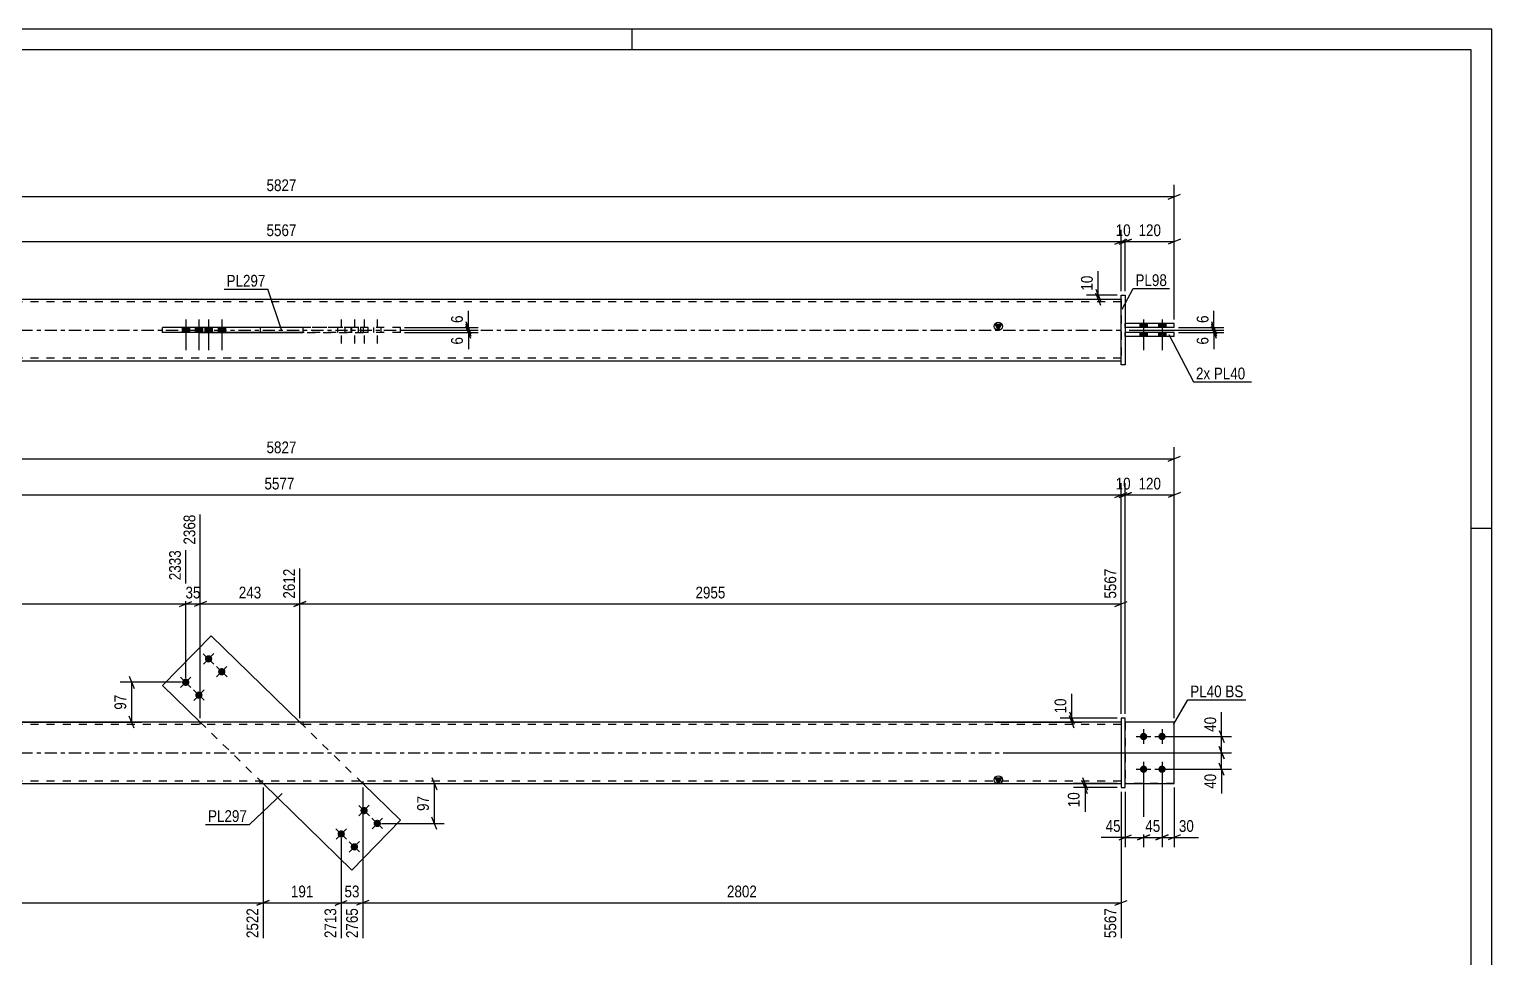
# Model space of a CAD drawing. Header units: millimetres. Extents: x 0 to 594, y 0 to 420.
# Drawn here: x 236.7 to 594, y 193.1 to 420 of the extents above; entities that cross this region are included whole.
import ezdxf

# ---------------------------------------------------------------- set-up
doc = ezdxf.new("R2010")
doc.units = ezdxf.units.MM
doc.linetypes.add('DXK_LINE_DOT2', pattern=[3.9198, 1.9599, -1.9599])
doc.linetypes.add('DXK_LINE_DOT3', pattern=[5.9187, 2.979, -0.9799, 0.9799, -0.9799])
doc.styles.add('Arial Narrow', font='ARIALN.TTF', dxfattribs={"height": 0.2})

# ---------------------------------------------------------------- blocks, each defined once
blk = doc.blocks.new('Unknown-580575777-1131')
at = {"color": 5, "linetype": 'Continuous'}
for p, q in [((594, 420), (0, 420)), ((384, 415), (384, 420)), ((594, 0), (594, 420)), ((589, 415), (5, 415)), ((589, 5), (589, 415)), ((594, 298), (589, 298))]:
    blk.add_line(p, q, dxfattribs=at)
blk = doc.blocks.new('Part-580575777-1689 - 1678')
at = {"color": 2, "linetype": 'Continuous'}
for p, q in [((281.12, 271.83), (269.25, 259.67)), ((302.78, 250.7), (281.12, 271.83)), ((278.44, 250.7), (269.25, 259.67)), ((315.46, 214.57), (293.81, 235.7)), ((327.34, 226.73), (318.15, 235.7)), ((315.46, 214.57), (327.34, 226.73))]:
    blk.add_line(p, q, dxfattribs=at)
at = {"color": 7, "linetype": 'DXK_LINE_DOT2'}
for p, q in [((293.81, 235.7), (278.44, 250.7)), ((318.15, 235.7), (302.78, 250.7))]:
    blk.add_line(p, q, dxfattribs=at)
blk = doc.blocks.new('Bolt-580575777-1681 - 1678')
at = {"linetype": 'Continuous'}
for points in [[(317.84, 228.46, -1), (319.1, 229.74, -1)], [(321.06, 225.31, -1), (322.32, 226.6, -1)], [(312.25, 222.73, -1), (313.51, 224.02, -1)], [(315.47, 219.59, -1), (316.73, 220.88, -1)]]:
    blk.add_hatch(color=1, dxfattribs=at).paths.add_polyline_path(points)
at = {"color": 1, "linetype": 'Continuous'}
for p, q in [((319.76, 227.84), (317.18, 230.36)), ((317.21, 227.81), (319.73, 230.39)), ((322.98, 224.7), (320.4, 227.21)), ((320.43, 224.67), (322.95, 227.25)), ((314.17, 222.12), (311.59, 224.63)), ((311.62, 222.09), (314.14, 224.66)), ((317.39, 218.98), (314.81, 221.49)), ((314.85, 218.94), (317.36, 221.52))]:
    blk.add_line(p, q, dxfattribs=at)
blk = doc.blocks.new('Bolt-580575777-1682 - 1678')
at = {"linetype": 'Continuous'}
for points in [[(281.11, 266.81, -1), (279.85, 265.53, -1)], [(275.52, 261.09, -1), (274.27, 259.8, -1)], [(284.33, 263.67, -1), (283.07, 262.38, -1)], [(278.74, 257.95, -1), (277.49, 256.66, -1)]]:
    blk.add_hatch(color=1, dxfattribs=at).paths.add_polyline_path(points)
at = {"color": 1, "linetype": 'Continuous'}
for p, q in [((279.19, 267.43), (281.77, 264.91)), ((281.74, 267.46), (279.23, 264.88)), ((273.61, 261.7), (276.18, 259.19)), ((276.15, 261.73), (273.64, 259.16)), ((282.42, 264.28), (284.99, 261.77)), ((284.96, 264.31), (282.45, 261.74)), ((276.83, 258.56), (279.4, 256.04)), ((279.37, 258.59), (276.86, 256.01))]:
    blk.add_line(p, q, dxfattribs=at)
blk = doc.blocks.new('Bolt-580575777-1684 - 1678')
at = {"linetype": 'Continuous'}
for points in [[(508.94, 248.1, -1), (508.94, 246.3, -1)], [(513.44, 248.1, -1), (513.44, 246.3, -1)], [(508.94, 240.1, -1), (508.94, 238.3, -1)], [(513.44, 240.1, -1), (513.44, 238.3, -1)]]:
    blk.add_hatch(color=1, dxfattribs=at).paths.add_polyline_path(points)
at = {"color": 1, "linetype": 'Continuous'}
for p, q in [((507.14, 247.2), (510.74, 247.2)), ((508.94, 249), (508.94, 245.4)), ((511.64, 247.2), (515.24, 247.2)), ((513.44, 249), (513.44, 245.4)), ((508.94, 241), (508.94, 237.4)), ((513.44, 241), (513.44, 237.4)), ((507.14, 239.2), (510.74, 239.2)), ((511.64, 239.2), (515.24, 239.2))]:
    blk.add_line(p, q, dxfattribs=at)
blk = doc.blocks.new('Part-580575777-1705 - 1678')
at = {"color": 2, "linetype": 'Continuous'}
for p, q in [((504.44, 251.7), (503.44, 251.7)), ((503.44, 251.7), (503.44, 234.7)), ((504.44, 234.7), (504.44, 251.7)), ((503.44, 234.7), (504.44, 234.7))]:
    blk.add_line(p, q, dxfattribs=at)
blk = doc.blocks.new('Part-580575777-1710 - 1678')
at = {"color": 7, "linetype": 'DXK_LINE_DOT2'}
for p, q in [((516.44, 250.7), (504.44, 250.7)), ((504.44, 235.7), (504.44, 250.7)), ((516.44, 235.7), (516.44, 250.7)), ((516.44, 235.7), (504.44, 235.7))]:
    blk.add_line(p, q, dxfattribs=at)
blk = doc.blocks.new('Part-580575777-1715 - 1678')
at = {"color": 2, "linetype": 'Continuous'}
for p, q in [((516.44, 250.7), (504.44, 250.7)), ((516.44, 235.7), (516.44, 250.7)), ((504.44, 235.7), (516.44, 235.7))]:
    blk.add_line(p, q, dxfattribs=at)
at = {"color": 7, "linetype": 'DXK_LINE_DOT2'}
blk.add_line((504.44, 250.7), (504.44, 235.7), dxfattribs=at)
blk = doc.blocks.new('Part-580575777-1720 - 1678')
at = {"linetype": 'Continuous'}
blk.add_hatch(color=2, dxfattribs=at).paths.add_polyline_path([(473.44, 235.7), (472.64, 237.1), (474.24, 237.1)])
at = {"color": 2, "linetype": 'Continuous'}
for p, q in [((415.34, 250.7), (181.25, 250.7)), ((503.44, 250.7), (415.44, 250.7)), ((473.44, 235.7), (472.64, 237.1)), ((472.64, 237.1), (474.24, 237.1)), ((474.24, 237.1), (473.44, 235.7)), ((181.25, 235.7), (415.34, 235.7)), ((415.44, 235.7), (503.44, 235.7))]:
    blk.add_line(p, q, dxfattribs=at)
at = {"color": 7, "linetype": 'DXK_LINE_DOT2'}
for p, q in [((278.34, 250.7), (278.34, 250.1)), ((303.49, 250.7), (303.49, 250.1)), ((503.44, 250.7), (503.44, 235.7)), ((415.34, 250.1), (181.25, 250.1)), ((503.44, 250.1), (415.44, 250.1)), ((415.34, 236.3), (181.25, 236.3)), ((293.09, 235.7), (293.09, 236.3)), ((318.25, 235.7), (318.25, 236.3)), ((503.44, 236.3), (415.44, 236.3))]:
    blk.add_line(p, q, dxfattribs=at)
at = {"color": 7, "linetype": 'DXK_LINE_DOT3'}
for p, q in [((181.25, 243.2), (415.34, 243.2)), ((415.44, 243.2), (503.44, 243.2))]:
    blk.add_line(p, q, dxfattribs=at)
at = {"color": 2, "linetype": 'Continuous'}
blk.add_circle((473.44, 236.6), 1, dxfattribs=at)
blk = doc.blocks.new('Bolt-580575777-1423 - 1368')
at = {"color": 1, "linetype": 'DXK_LINE_DOT2'}
for p, q in [((311.98, 347.11), (311.98, 345.91)), ((312.88, 349.11), (312.88, 341.61)), ((313.78, 347.11), (313.78, 345.91)), ((315.2, 347.11), (315.2, 345.91)), ((316.1, 349.11), (316.1, 341.61)), ((317, 347.11), (317, 345.91)), ((317.57, 347.11), (317.57, 345.91)), ((318.47, 349.11), (318.47, 341.61)), ((319.37, 347.11), (319.37, 345.91)), ((320.79, 347.11), (320.79, 345.91)), ((321.69, 349.11), (321.69, 341.61)), ((322.59, 347.11), (322.59, 345.91))]:
    blk.add_line(p, q, dxfattribs=at)
blk = doc.blocks.new('Part-580575777-1396 - 1368')
at = {"color": 2, "linetype": 'Continuous'}
for p, q in [((516.44, 348.11), (504.44, 348.11)), ((516.44, 347.11), (504.44, 347.11)), ((516.44, 347.11), (516.44, 348.11))]:
    blk.add_line(p, q, dxfattribs=at)
at = {"color": 7, "linetype": 'DXK_LINE_DOT2'}
blk.add_line((504.44, 347.11), (504.44, 348.11), dxfattribs=at)
blk = doc.blocks.new('Part-580575777-1401 - 1368')
at = {"color": 2, "linetype": 'Continuous'}
for p, q in [((516.44, 345.91), (504.44, 345.91)), ((516.44, 344.91), (504.44, 344.91)), ((516.44, 344.91), (516.44, 345.91))]:
    blk.add_line(p, q, dxfattribs=at)
at = {"color": 7, "linetype": 'DXK_LINE_DOT2'}
blk.add_line((504.44, 344.91), (504.44, 345.91), dxfattribs=at)
blk = doc.blocks.new('Part-580575777-1416 - 1368')
at = {"linetype": 'Continuous'}
blk.add_hatch(color=2, dxfattribs=at).paths.add_polyline_path([(473.44, 346.51), (472.64, 347.91), (474.24, 347.91)])
at = {"color": 2, "linetype": 'Continuous'}
for p, q in [((415.34, 354.01), (181.25, 354.01)), ((503.44, 354.01), (415.44, 354.01)), ((278.34, 347.11), (278.34, 347.21)), ((278.34, 347.21), (303.49, 347.21)), ((293.09, 347.11), (293.09, 347.21)), ((303.49, 347.21), (303.49, 345.81)), ((473.44, 346.51), (472.64, 347.91)), ((472.64, 347.91), (474.24, 347.91)), ((474.24, 347.91), (473.44, 346.51)), ((278.34, 345.81), (278.34, 345.91)), ((303.49, 345.81), (278.34, 345.81)), ((293.09, 345.81), (293.09, 345.91)), ((181.25, 339.01), (415.34, 339.01)), ((415.44, 339.01), (503.44, 339.01))]:
    blk.add_line(p, q, dxfattribs=at)
at = {"color": 7, "linetype": 'DXK_LINE_DOT2'}
for p, q in [((503.44, 354.01), (503.44, 339.01)), ((415.34, 353.41), (181.25, 353.41)), ((503.44, 353.41), (415.44, 353.41)), ((278.34, 347.21), (278.34, 345.91)), ((293.09, 347.21), (293.09, 345.91)), ((303.49, 347.21), (318.25, 347.21)), ((318.25, 347.21), (318.25, 345.81)), ((318.25, 345.81), (303.49, 345.81)), ((415.34, 339.61), (181.25, 339.61)), ((503.44, 339.61), (415.44, 339.61))]:
    blk.add_line(p, q, dxfattribs=at)
at = {"color": 7, "linetype": 'DXK_LINE_DOT3'}
for p, q in [((181.25, 346.51), (415.34, 346.51)), ((415.44, 346.51), (503.44, 346.51))]:
    blk.add_line(p, q, dxfattribs=at)
at = {"color": 2, "linetype": 'Continuous'}
blk.add_circle((473.44, 347.41), 1, dxfattribs=at)
blk = doc.blocks.new('Bolt-580575777-1422 - 1368')
at = {"linetype": 'Continuous'}
for points in [[(275.8, 347.11), (274, 347.11), (274, 345.91), (275.8, 345.91)], [(279.02, 347.11), (277.22, 347.11), (277.22, 345.91), (279.02, 345.91)], [(281.38, 347.11), (279.58, 347.11), (279.58, 345.91), (281.38, 345.91)], [(284.6, 347.11), (282.8, 347.11), (282.8, 345.91), (284.6, 345.91)]]:
    blk.add_hatch(color=1, dxfattribs=at).paths.add_polyline_path(points)
at = {"color": 1, "linetype": 'Continuous'}
for p, q in [((274, 347.11), (274, 345.91)), ((274.9, 349.11), (274.9, 341.61)), ((275.8, 347.11), (275.8, 345.91)), ((277.22, 347.11), (277.22, 345.91)), ((278.12, 349.11), (278.12, 341.61)), ((279.02, 347.11), (279.02, 345.91)), ((279.58, 347.11), (279.58, 345.91)), ((280.48, 349.11), (280.48, 341.61)), ((281.38, 347.11), (281.38, 345.91)), ((282.8, 347.11), (282.8, 345.91)), ((283.7, 349.11), (283.7, 341.61)), ((284.6, 347.11), (284.6, 345.91))]:
    blk.add_line(p, q, dxfattribs=at)
blk = doc.blocks.new('Part-580575777-1444 - 1368')
at = {"color": 2, "linetype": 'Continuous'}
for p, q in [((503.44, 338.01), (503.44, 355.01)), ((503.44, 355.01), (504.44, 355.01)), ((504.44, 355.01), (504.44, 338.01)), ((504.44, 338.01), (503.44, 338.01))]:
    blk.add_line(p, q, dxfattribs=at)
blk = doc.blocks.new('Part-580575777-1470 - 1368')
at = {"color": 2, "linetype": 'Continuous'}
for p, q in [((269.25, 345.91), (269.25, 347.11)), ((303.49, 347.11), (269.25, 347.11)), ((281.12, 345.91), (281.12, 347.11)), ((303.49, 345.91), (269.25, 345.91))]:
    blk.add_line(p, q, dxfattribs=at)
at = {"color": 7, "linetype": 'DXK_LINE_DOT2'}
for p, q in [((327.34, 347.11), (303.49, 347.11)), ((315.46, 345.91), (315.46, 347.11)), ((327.34, 345.91), (327.34, 347.11)), ((327.34, 345.91), (303.49, 345.91))]:
    blk.add_line(p, q, dxfattribs=at)
blk = doc.blocks.new('Bolt-580575777-1472 - 1368')
at = {"linetype": 'Continuous'}
for points in [[(509.84, 348.11), (508.04, 348.11), (508.04, 347.11), (509.84, 347.11)], [(509.84, 348.11), (508.04, 348.11), (508.04, 347.11), (509.84, 347.11)], [(514.34, 348.11), (512.54, 348.11), (512.54, 347.11), (514.34, 347.11)], [(514.34, 348.11), (512.54, 348.11), (512.54, 347.11), (514.34, 347.11)], [(509.84, 345.91), (508.04, 345.91), (508.04, 344.91), (509.84, 344.91)], [(509.84, 345.91), (508.04, 345.91), (508.04, 344.91), (509.84, 344.91)], [(514.34, 345.91), (512.54, 345.91), (512.54, 344.91), (514.34, 344.91)], [(514.34, 345.91), (512.54, 345.91), (512.54, 344.91), (514.34, 344.91)]]:
    blk.add_hatch(color=1, dxfattribs=at).paths.add_polyline_path(points)
at = {"color": 1, "linetype": 'Continuous'}
for p, q in [((508.04, 348.11), (508.04, 347.11)), ((508.04, 348.11), (508.04, 347.11)), ((508.94, 349.11), (508.94, 341.61)), ((508.94, 349.11), (508.94, 341.61)), ((509.84, 348.11), (509.84, 347.11)), ((509.84, 348.11), (509.84, 347.11)), ((512.54, 348.11), (512.54, 347.11)), ((512.54, 348.11), (512.54, 347.11)), ((513.44, 349.11), (513.44, 341.61)), ((513.44, 349.11), (513.44, 341.61)), ((514.34, 348.11), (514.34, 347.11)), ((514.34, 348.11), (514.34, 347.11)), ((508.04, 345.91), (508.04, 344.91)), ((508.04, 345.91), (508.04, 344.91)), ((509.84, 345.91), (509.84, 344.91)), ((509.84, 345.91), (509.84, 344.91)), ((512.54, 345.91), (512.54, 344.91)), ((512.54, 345.91), (512.54, 344.91)), ((514.34, 345.91), (514.34, 344.91)), ((514.34, 345.91), (514.34, 344.91))]:
    blk.add_line(p, q, dxfattribs=at)
blk = doc.blocks.new('StraightDimension-580575777-2042 - 1678')
at = {"color": 7, "linetype": 'Continuous'}
for p, q in [((503.44, 252.7), (503.44, 309.06)), ((504.44, 252.7), (504.44, 309.06)), ((501.94, 305.61), (504.94, 306.81)), ((505.94, 306.81), (502.94, 305.61)), ((503.44, 306.21), (504.44, 306.21))]:
    blk.add_line(p, q, dxfattribs=at)
at = {"color": 0}
blk.add_wipeout([(506.37, 306.96), (506.37, 311.16), (501.51, 311.16), (501.51, 306.96)], dxfattribs=at)
at = {"color": 3, "style": 'Arial Narrow'}
blk.add_text('10', height=2.863, dxfattribs=at).set_placement((502.11, 307.56))
blk = doc.blocks.new('StraightDimension-580575777-1850 - 1678')
at = {"color": 7, "linetype": 'Continuous'}
for p, q in [((293.81, 234.7), (293.81, 197.94)), ((312.88, 222.38), (312.88, 197.94)), ((295.31, 207.15), (292.31, 205.95)), ((293.81, 206.55), (312.88, 206.55)), ((311.38, 205.95), (314.38, 207.15))]:
    blk.add_line(p, q, dxfattribs=at)
at = {"color": 0}
blk.add_wipeout([(306.69, 207.3), (306.69, 211.5), (300, 211.5), (300, 207.3)], dxfattribs=at)
at = {"color": 3, "style": 'Arial Narrow'}
blk.add_text('191', height=2.863, dxfattribs=at).set_placement((300.6, 207.9))
at = {"color": 0, "linetype": 'Continuous'}
blk.add_wipeout([(312.28, 205.85), (308.08, 205.85), (308.08, 197.34), (312.28, 197.34)], dxfattribs=at)
at = {"color": 3, "linetype": 'Continuous', "style": 'Arial Narrow'}
blk.add_text('2713', height=2.863, rotation=90.0002, dxfattribs=at).set_placement((311.68, 197.94))
blk = doc.blocks.new('StraightDimension-580575777-1945 - 1678')
at = {"color": 7, "linetype": 'Continuous'}
for p, q in [((508.94, 238.2), (508.94, 220.15)), ((504.44, 233.7), (504.44, 220.15)), ((502.94, 221.95), (505.94, 223.15)), ((504.44, 222.55), (508.94, 222.55)), ((510.44, 223.15), (507.44, 221.95))]:
    blk.add_line(p, q, dxfattribs=at)
at = {"color": 0}
blk.add_wipeout([(503.91, 223.3), (503.91, 227.5), (499.06, 227.5), (499.06, 223.3)], dxfattribs=at)
at = {"color": 7, "linetype": 'Continuous'}
blk.add_line((504.44, 222.55), (498.53, 222.55), dxfattribs=at)
blk.add_line((504.44, 222.55), (498.53, 222.55), dxfattribs=at)
at = {"color": 3, "style": 'Arial Narrow'}
blk.add_text('45', height=2.863, dxfattribs=at).set_placement((499.66, 223.9))
blk = doc.blocks.new('StraightDimension-580575777-2004 - 1678')
at = {"color": 7, "linetype": 'Continuous'}
for p, q in [((476.52, 243.22), (530.4, 243.22)), ((527.4, 244.72), (528.6, 241.72)), ((528, 239.2), (528, 243.22)), ((528.6, 237.7), (527.4, 240.7)), ((514.44, 239.2), (530.4, 239.2))]:
    blk.add_line(p, q, dxfattribs=at)
at = {"color": 0}
blk.add_wipeout([(527.25, 238.68), (523.05, 238.68), (523.05, 233.82), (527.25, 233.82)], dxfattribs=at)
at = {"color": 7, "linetype": 'Continuous'}
blk.add_line((528, 239.2), (528, 233.29), dxfattribs=at)
blk.add_line((528, 239.2), (528, 233.29), dxfattribs=at)
at = {"color": 3, "style": 'Arial Narrow'}
blk.add_text('40', height=2.863, rotation=90.0002, dxfattribs=at).set_placement((526.65, 234.42))
blk = doc.blocks.new('StraightDimension-580575777-1736 - 1678')
at = {"color": 7, "linetype": 'Continuous'}
for p, q in [((80.15, 315.06), (516.44, 315.06)), ((514.94, 314.46), (517.94, 315.66)), ((516.44, 251.7), (516.44, 317.91))]:
    blk.add_line(p, q, dxfattribs=at)
at = {"color": 0}
blk.add_wipeout([(302.55, 315.81), (302.55, 320.01), (294.04, 320.01), (294.04, 315.81)], dxfattribs=at)
at = {"color": 3, "style": 'Arial Narrow'}
blk.add_text('5827', height=2.863, dxfattribs=at).set_placement((294.64, 316.41))
blk = doc.blocks.new('StraightDimension-580575777-1750 - 1678')
at = {"color": 7, "linetype": 'Continuous'}
for p, q in [((274.9, 261.44), (274.9, 292.71)), ((93.15, 251.7), (93.15, 282.72)), ((94.65, 280.19), (91.65, 278.99)), ((93.15, 279.59), (274.9, 279.59)), ((273.4, 278.99), (276.4, 280.19))]:
    blk.add_line(p, q, dxfattribs=at)
at = {"color": 0, "linetype": 'Continuous'}
for points in [[(274.3, 293.31), (270.1, 293.31), (270.1, 284.79), (274.3, 284.79)], [(92.55, 283.32), (88.35, 283.32), (88.35, 280.29), (92.55, 280.29)]]:
    blk.add_wipeout(points, dxfattribs=at)
at = {"color": 0}
blk.add_wipeout([(188.28, 280.34), (188.28, 284.54), (179.77, 284.54), (179.77, 280.34)], dxfattribs=at)
at = {"color": 3, "linetype": 'Continuous', "style": 'Arial Narrow'}
for s, height, p in [('2333', 2.863, (273.7, 285.39)), ('0', 2.86, (91.95, 280.89))]:
    blk.add_text(s, height=height, rotation=90.0002, dxfattribs=at).set_placement(p)
at = {"color": 3, "style": 'Arial Narrow'}
blk.add_text('2333', height=2.863, dxfattribs=at).set_placement((180.37, 280.94))
blk = doc.blocks.new('StraightDimension-580575777-1760 - 1678')
at = {"color": 7, "linetype": 'Continuous'}
for p, q in [((278.44, 251.7), (278.44, 301.41)), ((274.9, 261.44), (274.9, 292.71)), ((273.4, 278.99), (276.4, 280.19)), ((274.9, 279.59), (278.44, 279.59)), ((279.94, 280.19), (276.94, 278.99))]:
    blk.add_line(p, q, dxfattribs=at)
at = {"color": 0, "linetype": 'Continuous'}
blk.add_wipeout([(277.84, 302.01), (273.64, 302.01), (273.64, 293.49), (277.84, 293.49)], dxfattribs=at)
at = {"color": 0}
blk.add_wipeout([(279.09, 280.34), (279.09, 284.54), (274.24, 284.54), (274.24, 280.34)], dxfattribs=at)
at = {"color": 3, "linetype": 'Continuous', "style": 'Arial Narrow'}
blk.add_text('2368', height=2.863, rotation=90.0002, dxfattribs=at).set_placement((277.24, 294.09))
at = {"color": 3, "style": 'Arial Narrow'}
blk.add_text('35', height=2.863, dxfattribs=at).set_placement((274.84, 280.94))
blk = doc.blocks.new('StraightDimension-580575777-2047 - 1678')
at = {"color": 7, "linetype": 'Continuous'}
for p, q in [((503.44, 252.7), (503.44, 309.06)), ((92.15, 306.21), (503.44, 306.21)), ((501.94, 305.61), (504.94, 306.81))]:
    blk.add_line(p, q, dxfattribs=at)
at = {"color": 0}
blk.add_wipeout([(302.05, 306.96), (302.05, 311.16), (293.54, 311.16), (293.54, 306.96)], dxfattribs=at)
at = {"color": 3, "style": 'Arial Narrow'}
blk.add_text('5577', height=2.863, dxfattribs=at).set_placement((294.14, 307.56))
blk = doc.blocks.new('StraightDimension-580575777-1776 - 1678')
at = {"color": 7, "linetype": 'Continuous'}
for p, q in [((278.44, 251.7), (278.44, 301.41)), ((302.78, 251.7), (302.78, 288.21)), ((279.94, 280.19), (276.94, 278.99)), ((278.44, 279.59), (302.78, 279.59)), ((301.28, 278.99), (304.28, 280.19))]:
    blk.add_line(p, q, dxfattribs=at)
at = {"color": 0, "linetype": 'Continuous'}
blk.add_wipeout([(302.18, 288.81), (297.98, 288.81), (297.98, 280.29), (302.18, 280.29)], dxfattribs=at)
at = {"color": 0}
blk.add_wipeout([(293.95, 280.34), (293.95, 284.54), (287.26, 284.54), (287.26, 280.34)], dxfattribs=at)
at = {"color": 3, "linetype": 'Continuous', "style": 'Arial Narrow'}
blk.add_text('2612', height=2.863, rotation=90.0002, dxfattribs=at).set_placement((301.58, 280.89))
at = {"color": 3, "style": 'Arial Narrow'}
blk.add_text('243', height=2.863, dxfattribs=at).set_placement((287.86, 280.94))
blk = doc.blocks.new('StraightDimension-580575777-1798 - 1678')
at = {"color": 7, "linetype": 'Continuous'}
for p, q in [((302.78, 251.7), (302.78, 288.21)), ((503.44, 252.7), (503.44, 288.21)), ((304.28, 280.19), (301.28, 278.99)), ((302.78, 279.59), (503.44, 279.59)), ((501.94, 278.99), (504.94, 280.19))]:
    blk.add_line(p, q, dxfattribs=at)
at = {"color": 0, "linetype": 'Continuous'}
blk.add_wipeout([(502.84, 288.81), (498.64, 288.81), (498.64, 280.29), (502.84, 280.29)], dxfattribs=at)
at = {"color": 0}
blk.add_wipeout([(407.36, 280.34), (407.36, 284.54), (398.85, 284.54), (398.85, 280.34)], dxfattribs=at)
at = {"color": 3, "linetype": 'Continuous', "style": 'Arial Narrow'}
blk.add_text('5567', height=2.863, rotation=90.0002, dxfattribs=at).set_placement((502.24, 280.89))
at = {"color": 3, "style": 'Arial Narrow'}
blk.add_text('2955', height=2.863, dxfattribs=at).set_placement((399.45, 280.94))
blk = doc.blocks.new('StraightDimension-580575777-1955 - 1678')
at = {"color": 7, "linetype": 'Continuous'}
for p, q in [((508.94, 238.2), (508.94, 220.15)), ((513.44, 238.2), (513.44, 220.15)), ((507.44, 221.95), (510.44, 223.15)), ((508.94, 222.55), (513.44, 222.55)), ((514.94, 223.15), (511.94, 221.95))]:
    blk.add_line(p, q, dxfattribs=at)
at = {"color": 0}
blk.add_wipeout([(513.62, 223.3), (513.62, 227.5), (508.76, 227.5), (508.76, 223.3)], dxfattribs=at)
at = {"color": 3, "style": 'Arial Narrow'}
blk.add_text('45', height=2.863, dxfattribs=at).set_placement((509.36, 223.9))
blk = doc.blocks.new('StraightDimension-580575777-1838 - 1678')
at = {"color": 7, "linetype": 'Continuous'}
for p, q in [((93.15, 233.7), (93.15, 203.42)), ((293.81, 234.7), (293.81, 197.94)), ((94.65, 207.15), (91.65, 205.95)), ((93.15, 206.55), (293.81, 206.55)), ((292.31, 205.95), (295.31, 207.15))]:
    blk.add_line(p, q, dxfattribs=at)
at = {"color": 0}
blk.add_wipeout([(197.73, 207.3), (197.73, 211.5), (189.22, 211.5), (189.22, 207.3)], dxfattribs=at)
at = {"color": 0, "linetype": 'Continuous'}
for points in [[(92.55, 205.85), (88.35, 205.85), (88.35, 202.82), (92.55, 202.82)], [(293.21, 205.85), (289.01, 205.85), (289.01, 197.34), (293.21, 197.34)]]:
    blk.add_wipeout(points, dxfattribs=at)
at = {"color": 3, "style": 'Arial Narrow'}
blk.add_text('2522', height=2.863, dxfattribs=at).set_placement((189.82, 207.9))
at = {"color": 3, "linetype": 'Continuous', "style": 'Arial Narrow'}
for s, height, p in [('0', 2.86, (91.95, 203.42)), ('2522', 2.863, (292.61, 197.94))]:
    blk.add_text(s, height=height, rotation=90.0002, dxfattribs=at).set_placement(p)
blk = doc.blocks.new('StraightDimension-580575777-1864 - 1678')
at = {"color": 7, "linetype": 'Continuous'}
for p, q in [((318.15, 234.7), (318.15, 197.94)), ((312.88, 222.38), (312.88, 197.94)), ((311.38, 205.95), (314.38, 207.15)), ((312.88, 206.55), (318.15, 206.55)), ((319.65, 207.15), (316.65, 205.95))]:
    blk.add_line(p, q, dxfattribs=at)
at = {"color": 0}
blk.add_wipeout([(317.94, 207.3), (317.94, 211.5), (313.09, 211.5), (313.09, 207.3)], dxfattribs=at)
at = {"color": 3, "style": 'Arial Narrow'}
blk.add_text('53', height=2.863, dxfattribs=at).set_placement((313.69, 207.9))
at = {"color": 0, "linetype": 'Continuous'}
blk.add_wipeout([(317.55, 205.85), (313.35, 205.85), (313.35, 197.34), (317.55, 197.34)], dxfattribs=at)
at = {"color": 3, "linetype": 'Continuous', "style": 'Arial Narrow'}
blk.add_text('2765', height=2.863, rotation=90.0002, dxfattribs=at).set_placement((316.95, 197.94))
blk = doc.blocks.new('StraightDimension-580575777-1878 - 1678')
at = {"color": 7, "linetype": 'Continuous'}
for p, q in [((318.15, 234.7), (318.15, 197.94)), ((503.44, 233.7), (503.44, 197.94)), ((319.65, 207.15), (316.65, 205.95)), ((318.15, 206.55), (503.44, 206.55)), ((501.94, 205.95), (504.94, 207.15))]:
    blk.add_line(p, q, dxfattribs=at)
at = {"color": 0}
blk.add_wipeout([(415.05, 207.3), (415.05, 211.5), (406.54, 211.5), (406.54, 207.3)], dxfattribs=at)
at = {"color": 0, "linetype": 'Continuous'}
blk.add_wipeout([(502.84, 205.85), (498.64, 205.85), (498.64, 197.34), (502.84, 197.34)], dxfattribs=at)
at = {"color": 3, "style": 'Arial Narrow'}
blk.add_text('2802', height=2.863, dxfattribs=at).set_placement((407.14, 207.9))
at = {"color": 3, "linetype": 'Continuous', "style": 'Arial Narrow'}
blk.add_text('5567', height=2.863, rotation=90.0002, dxfattribs=at).set_placement((502.24, 197.94))
blk = doc.blocks.new('StraightDimension-580575777-1936 - 1678')
at = {"color": 7, "linetype": 'Continuous'}
for p, q in [((494.04, 237.2), (495.24, 234.2)), ((495.24, 233.2), (494.04, 236.2)), ((502.44, 235.7), (491.79, 235.7)), ((502.44, 234.7), (491.79, 234.7)), ((494.64, 234.7), (494.64, 235.7))]:
    blk.add_line(p, q, dxfattribs=at)
at = {"color": 0}
blk.add_wipeout([(493.89, 234.18), (489.69, 234.18), (489.69, 229.32), (493.89, 229.32)], dxfattribs=at)
at = {"color": 7, "linetype": 'Continuous'}
blk.add_line((494.64, 234.7), (494.64, 228.79), dxfattribs=at)
blk.add_line((494.64, 234.7), (494.64, 228.79), dxfattribs=at)
at = {"color": 3, "style": 'Arial Narrow'}
blk.add_text('10', height=2.863, rotation=90.0002, dxfattribs=at).set_placement((493.29, 229.92))
blk = doc.blocks.new('StraightDimension-580575777-1965 - 1678')
at = {"color": 7, "linetype": 'Continuous'}
for p, q in [((513.44, 238.2), (513.44, 220.15)), ((516.44, 234.7), (516.44, 220.15)), ((511.94, 221.95), (514.94, 223.15)), ((513.44, 222.55), (516.44, 222.55)), ((517.94, 223.15), (514.94, 221.95))]:
    blk.add_line(p, q, dxfattribs=at)
at = {"color": 0}
blk.add_wipeout([(521.82, 223.3), (521.82, 227.5), (516.96, 227.5), (516.96, 223.3)], dxfattribs=at)
at = {"color": 7, "linetype": 'Continuous'}
blk.add_line((516.44, 222.55), (522.34, 222.55), dxfattribs=at)
blk.add_line((516.44, 222.55), (522.34, 222.55), dxfattribs=at)
at = {"color": 3, "style": 'Arial Narrow'}
blk.add_text('30', height=2.863, dxfattribs=at).set_placement((517.56, 223.9))
blk = doc.blocks.new('StraightDimension-580575777-1993 - 1678')
at = {"color": 7, "linetype": 'Continuous'}
for p, q in [((335.06, 237.2), (336.26, 234.2)), ((320.92, 235.7), (338.06, 235.7)), ((335.66, 225.96), (335.66, 235.7)), ((322.69, 225.96), (338.06, 225.96)), ((336.26, 224.46), (335.06, 227.46))]:
    blk.add_line(p, q, dxfattribs=at)
at = {"color": 0}
blk.add_wipeout([(334.91, 233.26), (330.71, 233.26), (330.71, 228.4), (334.91, 228.4)], dxfattribs=at)
at = {"color": 3, "style": 'Arial Narrow'}
blk.add_text('97', height=2.863, rotation=90.0002, dxfattribs=at).set_placement((334.31, 229))
blk = doc.blocks.new('StraightDimension-580575777-2014 - 1678')
at = {"color": 7, "linetype": 'Continuous'}
for p, q in [((514.44, 247.2), (530.4, 247.2)), ((527.4, 248.7), (528.6, 245.7)), ((528, 243.22), (528, 247.2)), ((476.52, 243.22), (530.4, 243.22)), ((528.6, 241.72), (527.4, 244.72))]:
    blk.add_line(p, q, dxfattribs=at)
at = {"color": 0}
blk.add_wipeout([(527.25, 252.58), (523.05, 252.58), (523.05, 247.73), (527.25, 247.73)], dxfattribs=at)
at = {"color": 7, "linetype": 'Continuous'}
blk.add_line((528, 247.2), (528, 253.11), dxfattribs=at)
blk.add_line((528, 247.2), (528, 253.11), dxfattribs=at)
at = {"color": 3, "style": 'Arial Narrow'}
blk.add_text('40', height=2.863, rotation=90.0002, dxfattribs=at).set_placement((526.65, 248.33))
blk = doc.blocks.new('StraightDimension-580575777-2027 - 1678')
at = {"color": 7, "linetype": 'Continuous'}
for p, q in [((472.64, 250.72), (493.8, 250.72)), ((502.44, 251.7), (488.55, 251.7)), ((490.8, 253.2), (492, 250.2)), ((492, 249.22), (490.8, 252.22)), ((491.4, 250.72), (491.4, 251.7))]:
    blk.add_line(p, q, dxfattribs=at)
at = {"color": 0}
blk.add_wipeout([(490.65, 257.08), (486.45, 257.08), (486.45, 252.23), (490.65, 252.23)], dxfattribs=at)
at = {"color": 7, "linetype": 'Continuous'}
blk.add_line((491.4, 251.7), (491.4, 257.61), dxfattribs=at)
blk.add_line((491.4, 251.7), (491.4, 257.61), dxfattribs=at)
at = {"color": 3, "style": 'Arial Narrow'}
blk.add_text('10', height=2.863, rotation=90.0002, dxfattribs=at).set_placement((490.05, 252.83))
blk = doc.blocks.new('StraightDimension-580575777-2032 - 1678')
at = {"color": 7, "linetype": 'Continuous'}
for p, q in [((504.44, 252.7), (504.44, 309.06)), ((516.44, 251.7), (516.44, 309.06)), ((502.94, 305.61), (505.94, 306.81)), ((504.44, 306.21), (516.44, 306.21)), ((517.94, 306.81), (514.94, 305.61))]:
    blk.add_line(p, q, dxfattribs=at)
at = {"color": 0}
blk.add_wipeout([(513.78, 306.96), (513.78, 311.16), (507.1, 311.16), (507.1, 306.96)], dxfattribs=at)
at = {"color": 3, "style": 'Arial Narrow'}
blk.add_text('120', height=2.863, dxfattribs=at).set_placement((507.7, 307.56))
blk = doc.blocks.new('StraightDimension-580575777-3460 - 1678')
at = {"color": 7, "linetype": 'Continuous'}
for p, q in [((261.1, 261.94), (262.3, 258.94)), ((273.9, 260.44), (258.85, 260.44)), ((261.7, 250.7), (261.7, 260.44)), ((188.56, 250.7), (264.1, 250.7)), ((262.3, 249.2), (261.1, 252.2))]:
    blk.add_line(p, q, dxfattribs=at)
at = {"color": 0}
blk.add_wipeout([(260.95, 258), (256.75, 258), (256.75, 253.14), (260.95, 253.14)], dxfattribs=at)
at = {"color": 3, "style": 'Arial Narrow'}
blk.add_text('97', height=2.863, rotation=90.0002, dxfattribs=at).set_placement((260.35, 253.74))
blk = doc.blocks.new('StraightDimension-580575777-1541 - 1368')
at = {"color": 7, "linetype": 'Continuous'}
for p, q in [((328.34, 347.11), (346.35, 347.11)), ((343.35, 348.61), (344.55, 345.61)), ((344.55, 345.01), (343.35, 348.01)), ((343.95, 346.51), (343.95, 347.11)), ((328.34, 346.51), (346.35, 346.51))]:
    blk.add_line(p, q, dxfattribs=at)
at = {"color": 0}
blk.add_wipeout([(343.2, 350.67), (339, 350.67), (339, 347.64), (343.2, 347.64)], dxfattribs=at)
at = {"color": 7, "linetype": 'Continuous'}
blk.add_line((343.95, 347.11), (343.95, 351.19), dxfattribs=at)
blk.add_line((343.95, 347.11), (343.95, 351.19), dxfattribs=at)
at = {"color": 3, "style": 'Arial Narrow'}
blk.add_text('6', height=2.86, rotation=90.0002, dxfattribs=at).set_placement((342.6, 348.24))
blk = doc.blocks.new('StraightDimension-580575777-1561 - 1368')
at = {"color": 7, "linetype": 'Continuous'}
for p, q in [((502.94, 367.51), (505.94, 368.71)), ((504.44, 356.01), (504.44, 370.96)), ((504.44, 368.11), (516.44, 368.11)), ((517.94, 368.71), (514.94, 367.51)), ((516.44, 349.11), (516.44, 370.96))]:
    blk.add_line(p, q, dxfattribs=at)
at = {"color": 0}
blk.add_wipeout([(513.78, 368.86), (513.78, 373.06), (507.1, 373.06), (507.1, 368.86)], dxfattribs=at)
at = {"color": 3, "style": 'Arial Narrow'}
blk.add_text('120', height=2.863, dxfattribs=at).set_placement((507.7, 369.46))
blk = doc.blocks.new('StraightDimension-580575777-1571 - 1368')
at = {"color": 7, "linetype": 'Continuous'}
for p, q in [((501.94, 367.51), (504.94, 368.71)), ((505.94, 368.71), (502.94, 367.51)), ((503.44, 356.01), (503.44, 370.96)), ((503.44, 368.11), (504.44, 368.11)), ((504.44, 356.01), (504.44, 370.96))]:
    blk.add_line(p, q, dxfattribs=at)
at = {"color": 0}
blk.add_wipeout([(506.37, 368.86), (506.37, 373.06), (501.51, 373.06), (501.51, 368.86)], dxfattribs=at)
at = {"color": 3, "style": 'Arial Narrow'}
blk.add_text('10', height=2.863, dxfattribs=at).set_placement((502.11, 369.46))
blk = doc.blocks.new('StraightDimension-580575777-1545 - 1368')
at = {"color": 7, "linetype": 'Continuous'}
for p, q in [((343.35, 348.01), (344.55, 345.01)), ((344.55, 344.41), (343.35, 347.41)), ((328.34, 346.51), (346.35, 346.51)), ((328.34, 345.91), (346.35, 345.91)), ((343.95, 345.91), (343.95, 346.51))]:
    blk.add_line(p, q, dxfattribs=at)
at = {"color": 0}
blk.add_wipeout([(343.2, 345.39), (339, 345.39), (339, 342.36), (343.2, 342.36)], dxfattribs=at)
at = {"color": 7, "linetype": 'Continuous'}
blk.add_line((343.95, 345.91), (343.95, 341.84), dxfattribs=at)
blk.add_line((343.95, 345.91), (343.95, 341.84), dxfattribs=at)
at = {"color": 3, "style": 'Arial Narrow'}
blk.add_text('6', height=2.86, rotation=90.0002, dxfattribs=at).set_placement((342.6, 342.96))
blk = doc.blocks.new('StraightDimension-580575777-1550 - 1368')
at = {"color": 7, "linetype": 'Continuous'}
for p, q in [((80.15, 379.11), (516.44, 379.11)), ((514.94, 378.51), (517.94, 379.71)), ((516.44, 349.11), (516.44, 381.96))]:
    blk.add_line(p, q, dxfattribs=at)
at = {"color": 0}
blk.add_wipeout([(302.55, 379.86), (302.55, 384.06), (294.04, 384.06), (294.04, 379.86)], dxfattribs=at)
at = {"color": 3, "style": 'Arial Narrow'}
blk.add_text('5827', height=2.863, dxfattribs=at).set_placement((294.64, 380.46))
blk = doc.blocks.new('StraightDimension-580575777-1581 - 1368')
at = {"color": 7, "linetype": 'Continuous'}
for p, q in [((93.15, 368.11), (503.44, 368.11)), ((501.94, 367.51), (504.94, 368.71)), ((503.44, 356.01), (503.44, 370.96))]:
    blk.add_line(p, q, dxfattribs=at)
at = {"color": 0}
blk.add_wipeout([(302.55, 368.86), (302.55, 373.06), (294.04, 373.06), (294.04, 368.86)], dxfattribs=at)
at = {"color": 3, "style": 'Arial Narrow'}
blk.add_text('5567', height=2.863, dxfattribs=at).set_placement((294.64, 369.46))
blk = doc.blocks.new('StraightDimension-580575777-1612 - 1368')
at = {"color": 7, "linetype": 'Continuous'}
for p, q in [((502.44, 355.01), (495.01, 355.01)), ((502.44, 354.01), (495.01, 354.01)), ((497.26, 356.51), (498.46, 353.51)), ((498.46, 352.51), (497.26, 355.51)), ((497.86, 354.01), (497.86, 355.01))]:
    blk.add_line(p, q, dxfattribs=at)
at = {"color": 0}
blk.add_wipeout([(497.11, 360.4), (492.91, 360.4), (492.91, 355.54), (497.11, 355.54)], dxfattribs=at)
at = {"color": 7, "linetype": 'Continuous'}
blk.add_line((497.86, 355.01), (497.86, 360.92), dxfattribs=at)
blk.add_line((497.86, 355.01), (497.86, 360.92), dxfattribs=at)
at = {"color": 3, "style": 'Arial Narrow'}
blk.add_text('10', height=2.863, rotation=90.0002, dxfattribs=at).set_placement((496.51, 356.14))
blk = doc.blocks.new('StraightDimension-580575777-1623 - 1368')
at = {"color": 7, "linetype": 'Continuous'}
for p, q in [((517.44, 347.11), (528.53, 347.11)), ((525.53, 348.61), (526.73, 345.61)), ((526.73, 345.01), (525.53, 348.01)), ((526.13, 346.51), (526.13, 347.11)), ((505.44, 346.51), (528.53, 346.51))]:
    blk.add_line(p, q, dxfattribs=at)
at = {"color": 0}
blk.add_wipeout([(525.38, 350.67), (521.18, 350.67), (521.18, 347.64), (525.38, 347.64)], dxfattribs=at)
at = {"color": 7, "linetype": 'Continuous'}
blk.add_line((526.13, 347.11), (526.13, 351.19), dxfattribs=at)
blk.add_line((526.13, 347.11), (526.13, 351.19), dxfattribs=at)
at = {"color": 3, "style": 'Arial Narrow'}
blk.add_text('6', height=2.86, rotation=90.0002, dxfattribs=at).set_placement((524.78, 348.24))
blk = doc.blocks.new('StraightDimension-580575777-1632 - 1368')
at = {"color": 7, "linetype": 'Continuous'}
for p, q in [((525.53, 348.01), (526.73, 345.01)), ((526.73, 344.41), (525.53, 347.41)), ((505.44, 346.51), (528.53, 346.51)), ((517.44, 345.91), (528.53, 345.91)), ((526.13, 345.91), (526.13, 346.51))]:
    blk.add_line(p, q, dxfattribs=at)
at = {"color": 0}
blk.add_wipeout([(525.38, 345.39), (521.18, 345.39), (521.18, 342.36), (525.38, 342.36)], dxfattribs=at)
at = {"color": 7, "linetype": 'Continuous'}
blk.add_line((526.13, 345.91), (526.13, 341.84), dxfattribs=at)
blk.add_line((526.13, 345.91), (526.13, 341.84), dxfattribs=at)
at = {"color": 3, "style": 'Arial Narrow'}
blk.add_text('6', height=2.86, rotation=90.0002, dxfattribs=at).set_placement((524.78, 342.96))
blk = doc.blocks.new('MarkSet-580575777-2078 - 1678')
at = {"color": 0}
blk.add_wipeout([(528.02, 256.79), (528.02, 259.79), (520.34, 259.79), (520.34, 256.79)], dxfattribs=at)
blk.add_wipeout([(528.02, 256.79), (528.02, 259.79), (520.34, 259.79), (520.34, 256.79)], dxfattribs=at)
at = {"color": 30, "linetype": 'Continuous'}
blk.add_line((516.24, 250.12), (519.74, 256.19), dxfattribs=at)
at = {"color": 0}
blk.add_wipeout([(533.3, 256.79), (533.3, 259.79), (528.92, 259.79), (528.92, 256.79)], dxfattribs=at)
blk.add_wipeout([(533.3, 256.79), (533.3, 259.79), (528.92, 259.79), (528.92, 256.79)], dxfattribs=at)
at = {"color": 30, "linetype": 'Continuous'}
blk.add_line((519.74, 256.19), (533.9, 256.19), dxfattribs=at)
at = {"color": 3, "style": 'Arial Narrow'}
for s, p in [('PL40', (520.34, 256.79)), ('BS', (528.92, 256.79))]:
    blk.add_text(s, height=2.863, dxfattribs=at).set_placement(p)
blk = doc.blocks.new('Mark-580575777-1685 - 1678')
at = {"color": 0}
blk.add_wipeout([(289.86, 226.32), (289.86, 229.32), (280.35, 229.32), (280.35, 226.32)], dxfattribs=at)
blk.add_wipeout([(289.86, 226.32), (289.86, 229.32), (280.35, 229.32), (280.35, 226.32)], dxfattribs=at)
at = {"color": 30, "linetype": 'Continuous'}
for p in [(298.49, 233.28), (279.75, 225.72)]:
    blk.add_line(p, (290.46, 225.72), dxfattribs=at)
at = {"color": 3, "style": 'Arial Narrow'}
blk.add_text('PL297', height=2.863, dxfattribs=at).set_placement((280.35, 226.32))
blk = doc.blocks.new('Mark-580575777-1440 - 1368')
at = {"color": 0}
blk.add_wipeout([(514.63, 357.26), (514.63, 360.26), (506.96, 360.26), (506.96, 357.26)], dxfattribs=at)
blk.add_wipeout([(514.63, 357.26), (514.63, 360.26), (506.96, 360.26), (506.96, 357.26)], dxfattribs=at)
at = {"color": 30, "linetype": 'Continuous'}
for p, q in [((503.67, 351.59), (506.36, 356.66)), ((506.36, 356.66), (515.23, 356.66))]:
    blk.add_line(p, q, dxfattribs=at)
at = {"color": 3, "style": 'Arial Narrow'}
blk.add_text('PL98', height=2.863, dxfattribs=at).set_placement((506.96, 357.26))
blk = doc.blocks.new('MarkSet-580575777-1663 - 1368')
at = {"color": 0}
blk.add_wipeout([(525.2, 334.46), (525.2, 337.46), (521.73, 337.46), (521.73, 334.46)], dxfattribs=at)
blk.add_wipeout([(525.2, 334.46), (525.2, 337.46), (521.73, 337.46), (521.73, 334.46)], dxfattribs=at)
at = {"color": 30, "linetype": 'Continuous'}
blk.add_line((515.09, 345.43), (521.13, 333.86), dxfattribs=at)
at = {"color": 0}
blk.add_wipeout([(533.77, 334.46), (533.77, 337.46), (526.1, 337.46), (526.1, 334.46)], dxfattribs=at)
blk.add_wipeout([(533.77, 334.46), (533.77, 337.46), (526.1, 337.46), (526.1, 334.46)], dxfattribs=at)
at = {"color": 30, "linetype": 'Continuous'}
blk.add_line((521.13, 333.86), (535.27, 333.86), dxfattribs=at)
at = {"color": 3, "style": 'Arial Narrow'}
for s, p in [('2x', (521.73, 334.46)), ('PL40', (526.1, 334.46))]:
    blk.add_text(s, height=2.863, dxfattribs=at).set_placement(p)
blk = doc.blocks.new('Mark-580575777-1466 - 1368')
at = {"color": 0}
blk.add_wipeout([(294.37, 357.12), (294.37, 360.12), (284.87, 360.12), (284.87, 357.12)], dxfattribs=at)
blk.add_wipeout([(294.37, 357.12), (294.37, 360.12), (284.87, 360.12), (284.87, 357.12)], dxfattribs=at)
at = {"color": 30, "linetype": 'Continuous'}
for p in [(284.27, 356.52), (298.35, 346.35)]:
    blk.add_line(p, (294.97, 356.52), dxfattribs=at)
at = {"color": 3, "style": 'Arial Narrow'}
blk.add_text('PL297', height=2.863, dxfattribs=at).set_placement((284.87, 357.12))

msp = doc.modelspace()

# ---------------------------------------------------------------- block references
for name in ['Unknown-580575777-1131', 'Part-580575777-1416 - 1368', 'Part-580575777-1444 - 1368', 'Part-580575777-1470 - 1368', 'Bolt-580575777-1422 - 1368', 'Bolt-580575777-1423 - 1368', 'Part-580575777-1396 - 1368', 'Bolt-580575777-1472 - 1368', 'Part-580575777-1401 - 1368', 'Part-580575777-1689 - 1678', 'Bolt-580575777-1682 - 1678', 'Part-580575777-1720 - 1678', 'Part-580575777-1705 - 1678', 'Part-580575777-1710 - 1678', 'Part-580575777-1715 - 1678', 'Bolt-580575777-1684 - 1678', 'Bolt-580575777-1681 - 1678']:
    msp.add_blockref(name, (0, 0))

# ---------------------------------------------------------------- next in the draw order: block references
for name in ['StraightDimension-580575777-1561 - 1368', 'StraightDimension-580575777-1541 - 1368', 'StraightDimension-580575777-2042 - 1678', 'StraightDimension-580575777-1945 - 1678', 'StraightDimension-580575777-1850 - 1678']:
    msp.add_blockref(name, (0, 0))

# ---------------------------------------------------------------- next in the draw order: block references
for name in ['StraightDimension-580575777-1571 - 1368', 'StraightDimension-580575777-1545 - 1368', 'StraightDimension-580575777-1736 - 1678', 'StraightDimension-580575777-2004 - 1678', 'StraightDimension-580575777-1838 - 1678', 'StraightDimension-580575777-1864 - 1678']:
    msp.add_blockref(name, (0, 0))

# ---------------------------------------------------------------- next in the draw order: block references
for name in ['StraightDimension-580575777-1550 - 1368', 'StraightDimension-580575777-1750 - 1678', 'StraightDimension-580575777-1955 - 1678', 'Mark-580575777-1685 - 1678', 'StraightDimension-580575777-1878 - 1678']:
    msp.add_blockref(name, (0, 0))

# ---------------------------------------------------------------- next in the draw order: block references
for name in ['StraightDimension-580575777-1581 - 1368', 'StraightDimension-580575777-1623 - 1368', 'StraightDimension-580575777-1760 - 1678', 'StraightDimension-580575777-1993 - 1678', 'StraightDimension-580575777-1936 - 1678', 'StraightDimension-580575777-1965 - 1678']:
    msp.add_blockref(name, (0, 0))

# ---------------------------------------------------------------- next in the draw order: block references
for name in ['StraightDimension-580575777-1612 - 1368', 'Mark-580575777-1466 - 1368', 'StraightDimension-580575777-1632 - 1368', 'StraightDimension-580575777-2047 - 1678']:
    msp.add_blockref(name, (0, 0))

# ---------------------------------------------------------------- next in the draw order: block references
for name in ['Mark-580575777-1440 - 1368', 'MarkSet-580575777-1663 - 1368', 'StraightDimension-580575777-1776 - 1678', 'StraightDimension-580575777-3460 - 1678']:
    msp.add_blockref(name, (0, 0))

# ---------------------------------------------------------------- next in the draw order: block references
msp.add_blockref('StraightDimension-580575777-1798 - 1678', (0, 0))

# ---------------------------------------------------------------- next in the draw order: block references
msp.add_blockref('StraightDimension-580575777-2014 - 1678', (0, 0))

# ---------------------------------------------------------------- next in the draw order: block references
msp.add_blockref('StraightDimension-580575777-2027 - 1678', (0, 0))

# ---------------------------------------------------------------- next in the draw order: block references
msp.add_blockref('StraightDimension-580575777-2032 - 1678', (0, 0))

# ---------------------------------------------------------------- next in the draw order: block references
msp.add_blockref('MarkSet-580575777-2078 - 1678', (0, 0))

doc.saveas('drawing.dxf')
